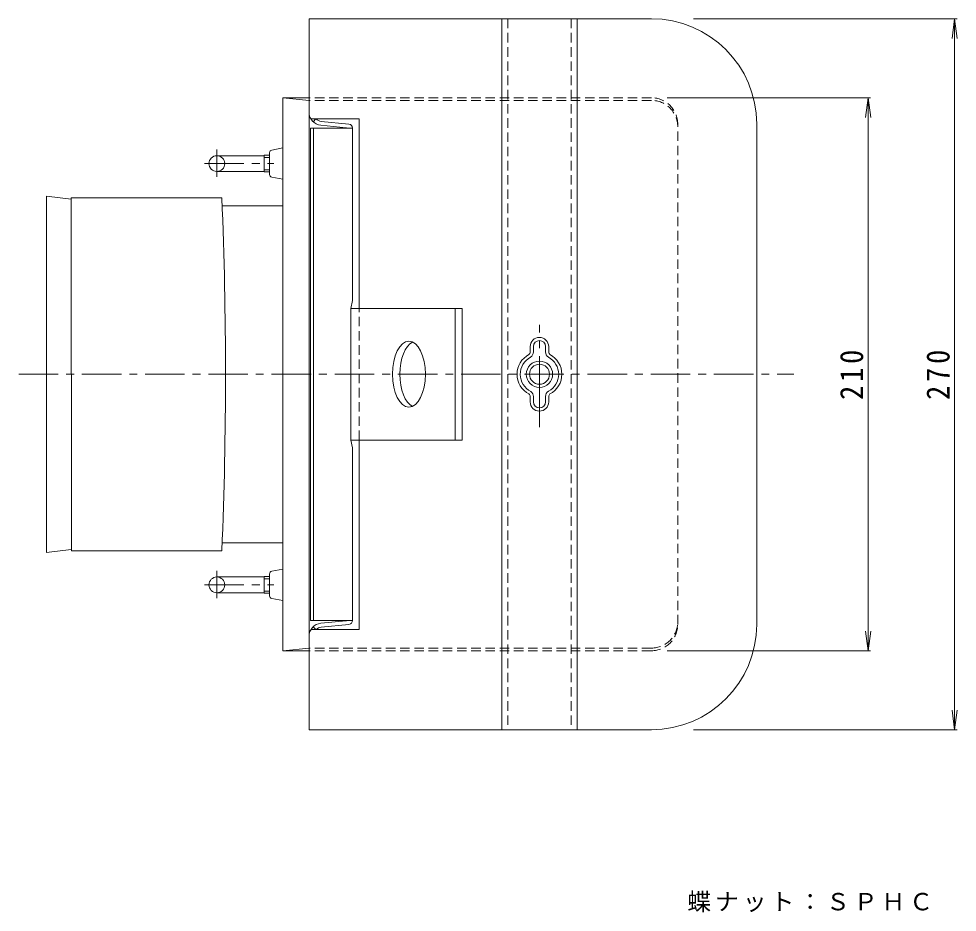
# Model space of a CAD drawing. Units: millimetres at full size, sheet at 1:3; details may follow other scales. Extents: x -328 to 269, y -404 to 363.
# Drawn here: x -159.7 to 196.7, y 23.5 to 362.8 of the extents above; entities that cross this region are included whole.
import ezdxf

# ---------------------------------------------------------------- set-up
doc = ezdxf.new("R2010")
doc.units = ezdxf.units.MM
doc.header["$LTSCALE"] = 3
for name, pattern in [('CHAIN1', [8, 5, -1, 1, -1]), ('CHAIN2', [12, 9, -1, 1, -1]), ('DASHED1', [1.8, 1.2, -0.6])]:
    doc.linetypes.add(name, pattern=pattern)
for name, color, linetype, lineweight in [('0-0_通り芯', 3, 'Continuous', 9), ('0-1_躯体', 2, 'Continuous', 9), ('0-3_建具', 6, 'Continuous', 9), ('0-4_その他', 2, 'Continuous', 9), ('0-5_寸法', 2, 'Continuous', 9), ('0-6_ハッチ', 4, 'Continuous', 9), ('0-7_021', 6, 'Continuous', 9), ('0-8_041', 3, 'Continuous', 9), ('0-D_087', 4, 'Continuous', 9), ('1-5_1-5ﾚｲﾔ', 7, 'Continuous', 9)]:
    doc.layers.add(name, color=color, linetype=linetype, lineweight=lineweight)
doc.styles.add('ＭＳ ゴシック', font='')
doc.styles.get('ＭＳ ゴシック').set_extended_font_data('MS Gothic')

msp = doc.modelspace()

# ---------------------------------------------------------------- linework, layer by layer
at = {"layer": '0-0_通り芯'}
for p, q in [((-59.461, 332.834), (-49.461, 331.834)), ((-59.461, 122.834), (-59.461, 332.834)), ((-49.461, 332.834), (-59.461, 332.834)), ((-49.461, 123.834), (-49.461, 331.834)), ((-35.361, 321.424), (-44.958, 322.383)), ((-35.035, 321.334), (-34.461, 321.334)), ((-63.648, 312.988), (-59.461, 313.786)), ((-64.461, 303.661), (-64.461, 312.006)), ((-63.648, 302.679), (-59.461, 301.881)), ((-82.446, 291.834), (-59.461, 291.834)), ((-82.444, 163.834), (-59.461, 163.834)), ((-63.648, 152.988), (-59.461, 153.786)), ((-64.461, 143.661), (-64.461, 152.006)), ((-63.648, 142.679), (-59.461, 141.881)), ((-44.958, 133.284), (-35.361, 134.244)), ((-35.035, 134.334), (-34.461, 134.334)), ((-59.461, 122.834), (-49.461, 123.834)), ((-49.461, 122.834), (-59.461, 122.834))]:
    msp.add_line(p, q, dxfattribs=at)
at = {"layer": '0-0_通り芯', "linetype": 'DASHED1'}
for p, q in [((80.539, 332.834), (-49.461, 332.834)), ((80.539, 331.834), (-49.461, 331.834)), ((90.539, 132.834), (90.539, 322.834)), ((80.539, 123.834), (-49.461, 123.834)), ((80.539, 122.834), (-49.461, 122.834))]:
    msp.add_line(p, q, dxfattribs=at)
at = {"layer": '0-0_通り芯', "linetype": 'CHAIN1'}
msp.add_line((-159.702, 227.834), (134.644, 227.834), dxfattribs=at)
at = {"layer": '0-0_通り芯', "linetype": 'DASHED1'}
for centre, start, end in [((80.539, 322.834), 0, 90), ((80.539, 321.834), 0, 90), ((80.539, 133.834), 270, 0), ((80.539, 132.834), 270, 0)]:
    msp.add_arc(centre, 10, start, end, dxfattribs=at)
at = {"layer": '0-0_通り芯'}
for centre, radius, start, end in [((-44.461, 327.359), 5, 180.18591, 264.28935), ((-35.461, 320.429), 1, 64.82642, 84.28926), ((-63.461, 312.006), 1, 100.78464, 180), ((-63.461, 303.661), 1, 180, 259.21536), ((-63.461, 152.006), 1, 100.78436, 180), ((-63.461, 143.661), 1, 180, 259.21564), ((-44.461, 128.309), 5, 95.71065, 179.81409), ((-35.461, 135.239), 1, 275.71115, 295.18025)]:
    msp.add_arc(centre, radius, start, end, dxfattribs=at)
at = {"layer": '0-1_躯体'}
for p, q in [((-49.461, 362.834), (-49.461, 324.834)), ((80.539, 362.834), (-49.461, 362.834)), ((-48.776, 324.834), (-30.461, 324.834)), ((-30.461, 324.834), (-30.461, 252.834)), ((120.539, 132.834), (120.539, 322.834)), ((-30.461, 202.834), (-30.461, 130.834)), ((-49.461, 130.834), (-49.461, 92.834)), ((-48.776, 130.834), (-30.461, 130.834)), ((80.539, 92.834), (-49.461, 92.834))]:
    msp.add_line(p, q, dxfattribs=at)
for centre, start, end in [((80.539, 322.834), 0, 90), ((80.539, 132.834), 270, 0)]:
    msp.add_arc(centre, 40, start, end, dxfattribs=at)
at = {"layer": '0-3_建具', "linetype": 'DASHED1'}
for p, q in [((26.039, 362.834), (26.039, 92.834)), ((50.039, 362.834), (50.039, 92.834))]:
    msp.add_line(p, q, dxfattribs=at)
at = {"layer": '0-4_その他', "color": 6}
for p, q in [((52.339, 362.834), (23.739, 362.834)), ((23.739, 362.834), (23.739, 92.834)), ((52.339, 362.834), (52.339, 92.834)), ((52.339, 92.834), (23.739, 92.834))]:
    msp.add_line(p, q, dxfattribs=at)
at = {"layer": '0-4_その他', "color": 7}
for p, q in [((196.607, 362.834), (96.513, 362.834)), ((195.707, 362.834), (194.729, 355.398)), ((195.707, 362.834), (196.686, 355.398)), ((195.707, 92.834), (195.707, 362.834)), ((163.779, 332.834), (86.539, 332.834)), ((162.879, 332.834), (161.9, 325.398)), ((162.879, 122.834), (162.879, 332.834)), ((162.879, 332.834), (163.858, 325.398)), ((162.879, 122.834), (161.9, 130.269)), ((162.879, 122.834), (163.858, 130.269)), ((163.779, 122.834), (86.539, 122.834)), ((195.707, 92.834), (194.729, 100.269)), ((195.707, 92.834), (196.686, 100.269)), ((196.607, 92.834), (96.513, 92.834))]:
    msp.add_line(p, q, dxfattribs=at)
at = {"layer": '0-4_その他', "linetype": 'CHAIN2'}
msp.add_line((38.039, 207.682), (38.039, 246.637), dxfattribs=at)
at = {"layer": '0-4_その他'}
for p, q in [((34.539, 236.307), (34.539, 238.334)), ((35.739, 236.307), (35.739, 238.334)), ((40.339, 238.334), (40.339, 236.307)), ((41.539, 238.334), (41.539, 236.307)), ((34.539, 219.36), (34.539, 217.334)), ((35.739, 219.36), (35.739, 217.334)), ((40.339, 217.334), (40.339, 219.36)), ((41.539, 217.334), (41.539, 219.36))]:
    msp.add_line(p, q, dxfattribs=at)
for radius in [5, 3.8]:
    msp.add_circle((38.039, 227.834), radius, dxfattribs=at)
for centre, radius, start, end in [((38.039, 238.334), 3.5, 0, 180), ((38.039, 238.334), 2.3, 0, 180), ((38.039, 227.834), 8.5, 118.02756, 241.97244), ((33.339, 236.307), 1.2, 306.03194, 0), ((33.339, 236.307), 2.4, 302.02982, 0), ((42.739, 236.307), 2.4, 180, 237.97018), ((42.739, 236.307), 1.2, 180, 233.96806), ((38.039, 227.834), 8.5, 298.02756, 61.97244), ((38.039, 227.834), 7.3, 118.02756, 243.56662), ((38.039, 227.834), 7.3, 298.02756, 61.97244), ((33.339, 219.36), 2.4, 0, 53.96806), ((42.739, 219.36), 2.4, 122.02982, 180), ((33.339, 219.36), 1.2, 0, 53.96806), ((42.739, 219.36), 1.2, 126.03194, 180), ((38.039, 217.334), 3.5, 180, 0), ((38.039, 217.334), 2.3, 180, 0)]:
    msp.add_arc(centre, radius, start, end, dxfattribs=at)
at = {"layer": '0-5_寸法', "linetype": 'CHAIN1'}
for p, q in [((-84.461, 302.772), (-84.461, 313.206)), ((-89.217, 307.834), (-62.854, 307.834)), ((-84.461, 142.772), (-84.461, 153.206)), ((-89.217, 147.834), (-62.854, 147.834))]:
    msp.add_line(p, q, dxfattribs=at)
at = {"layer": '0-5_寸法'}
for p, q in [((-84.461, 310.833), (-66.461, 310.833)), ((-66.461, 304.659), (-66.461, 311.008)), ((-66.461, 311.008), (-64.461, 311.008)), ((-66.461, 310.194), (-64.461, 310.194)), ((-84.461, 304.834), (-66.461, 304.834)), ((-66.461, 305.474), (-64.461, 305.474)), ((-66.461, 304.659), (-64.461, 304.659)), ((-84.461, 150.833), (-66.461, 150.833)), ((-66.461, 144.659), (-66.461, 151.008)), ((-66.461, 151.008), (-64.461, 151.008)), ((-66.461, 150.194), (-64.461, 150.194)), ((-84.461, 144.834), (-66.461, 144.834)), ((-66.461, 145.474), (-64.461, 145.474)), ((-66.461, 144.659), (-64.461, 144.659))]:
    msp.add_line(p, q, dxfattribs=at)
for centre in [(-84.461, 307.834), (-84.461, 147.834)]:
    msp.add_circle(centre, 3, dxfattribs=at)
at = {"layer": '0-6_ハッチ'}
for p, q in [((-33.661, 202.834), (-33.661, 252.834)), ((5.968, 202.834), (5.968, 252.834)), ((8.739, 202.834), (8.739, 252.834))]:
    msp.add_line(p, q, dxfattribs=at)
msp.add_ellipse((-11.532, 227.834), major_axis=(0, -12.5), ratio=0.499996, dxfattribs=at)
msp.add_ellipse((-8.761, 227.834), major_axis=(0, 12.5), ratio=0.499996, start_param=0.2235634, end_param=2.9180292, dxfattribs=at)
at = {"layer": '0-7_021'}
for p, q in [((-46.885, 324.834), (-47.923, 323.752)), ((-32.961, 321.334), (-48.939, 321.334)), ((-48.939, 134.334), (-48.939, 321.334)), ((-47.812, 134.334), (-47.812, 321.334)), ((-34.312, 322.826), (-44.834, 323.879)), ((-32.961, 255.834), (-32.961, 321.334)), ((-32.961, 255.834), (-33.661, 252.834)), ((-48.939, 134.334), (-32.961, 134.334)), ((-46.885, 130.834), (-47.923, 131.916)), ((-34.312, 132.841), (-44.834, 131.789))]:
    msp.add_line(p, q, dxfattribs=at)
msp.add_lwpolyline([(-32.961, 134.334), (-32.961, 199.834), (-33.661, 202.834)], dxfattribs=at)
for centre, radius, start, end in [((-44.461, 327.359), 3.5, 226.16864, 264.28947), ((-34.461, 321.334), 1.5, 0, 84.28966), ((-34.461, 134.334), 1.5, 275.71034, 0), ((-44.461, 128.309), 3.5, 95.71053, 133.83136)]:
    msp.add_arc(centre, radius, start, end, dxfattribs=at)
at = {"layer": '0-8_041'}
for p, q in [((-149.116, 295.485), (-139.742, 294.334)), ((-149.116, 160.183), (-149.116, 295.485)), ((-139.742, 161.334), (-149.116, 160.183))]:
    msp.add_line(p, q, dxfattribs=at)
at = {"layer": '0-D_087'}
for p, q in [((-82.564, 294.809), (-139.742, 294.809)), ((-139.738, 160.809), (-139.742, 294.809)), ((8.739, 252.834), (-33.661, 252.834)), ((8.739, 202.834), (-33.661, 202.834)), ((-82.564, 160.809), (-139.738, 160.809))]:
    msp.add_line(p, q, dxfattribs=at)
at = {"layer": '0-D_087', "linetype": 'DASHED1'}
msp.add_line((-30.461, 202.834), (-30.461, 252.834), dxfattribs=at)
at = {"layer": '0-D_087'}
msp.add_arc((-1726.926, 227.809), 1645.727, 357.66676, 2.33324, dxfattribs=at)

# ---------------------------------------------------------------- texts
at = {"layer": '0-4_その他', "char_height": 8.798, "attachment_point": 7, "rotation": 90, "style": 'ＭＳ ゴシック'}
for s, insert in [('\\T1.27;\\W0.9;210', (161.079, 218.084)), ('\\T1.27;\\W0.9;270', (193.907, 218.084))]:
    msp.add_mtext(s, dxfattribs=dict(at, insert=insert))
at = {"layer": '1-5_1-5ﾚｲﾔ', "insert": (94.215, 23.519), "char_height": 6.598, "attachment_point": 7, "style": 'ＭＳ ゴシック'}
msp.add_mtext('\\T1.17;蝶ナット：ＳＰＨＣ', dxfattribs=at)

doc.saveas('drawing.dxf')
